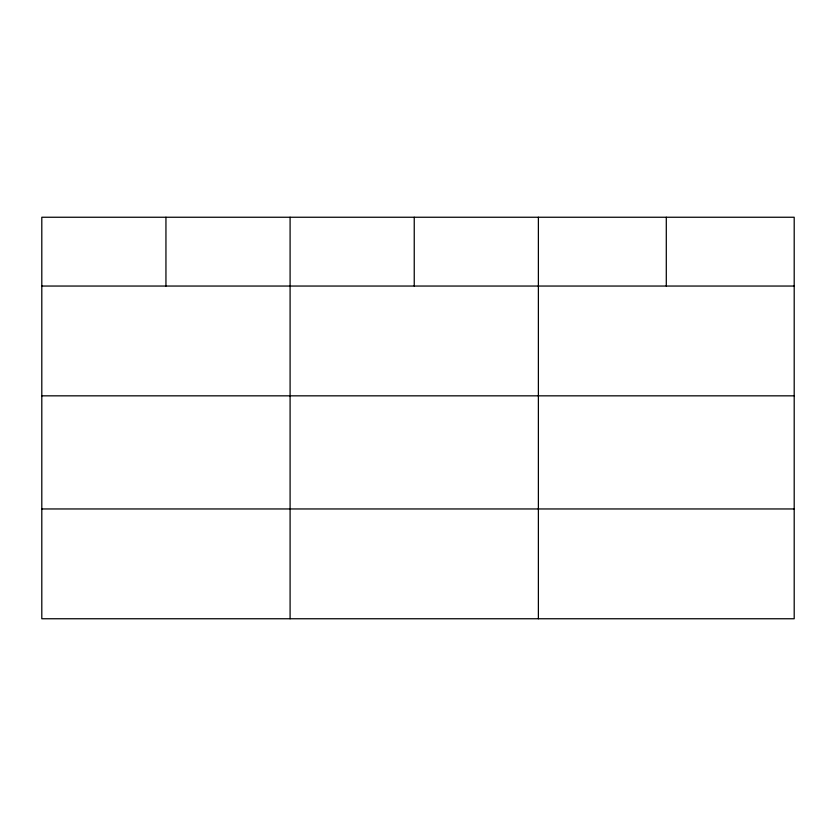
<?xml version="1.0" encoding="UTF-8"?>
<svg xmlns="http://www.w3.org/2000/svg" width="836" height="836" viewBox="0 0 836 836"><rect width="100%" height="100%" fill="white"/><g stroke="black" fill="none" stroke-linecap="round" stroke-linejoin="round"><path stroke-width="1.25" d="M794.2 395.836L794.2 217.245L41.8 217.245L41.8 618.755L794.2 618.755L794.2 395.836L41.8 395.836M41.8 286.048L794.2 286.048M41.8 508.957L794.2 508.957M666.292 217.245L666.292 286.048M538.384 217.245L538.384 618.755M414.238 217.245L414.238 286.048M290.092 217.245L290.092 618.755M165.946 217.245L165.946 286.048"/></g></svg>
